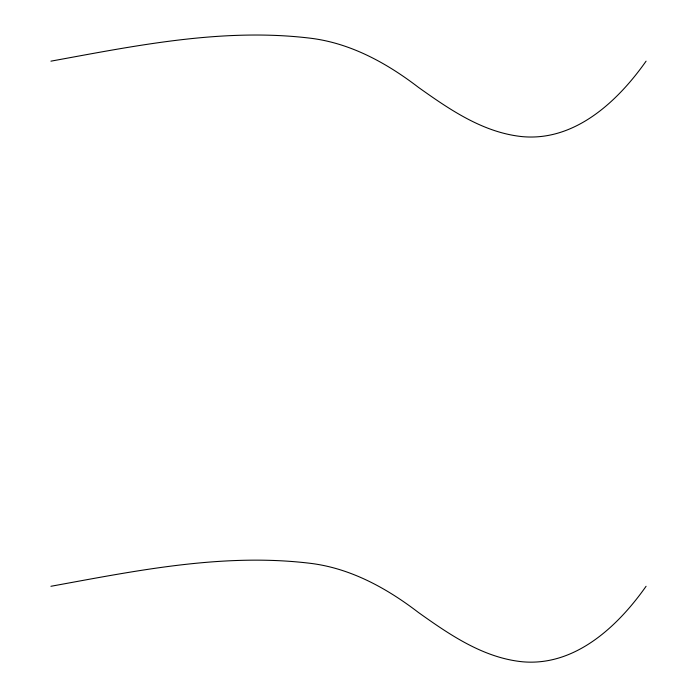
<?xml version="1.0" encoding="UTF-8"?>
<svg xmlns="http://www.w3.org/2000/svg" width="697" height="697" viewBox="0 0 697 697"><rect width="100%" height="100%" fill="white"/><g stroke="black" fill="none" stroke-linecap="round" stroke-linejoin="round"><path stroke-width="1.05" d="M646.075 61.162C617.899 101.178 575.164 141.404 522.445 136.647C483.23 132.709 449.765 109.638 418.514 87.413C386.757 63.052 350.53 43.057 310.209 38.187C223.293 27.636 136.124 45.627 50.925 61.162M646.075 586.282C617.899 626.298 575.164 666.532 522.445 661.775C483.23 657.829 449.765 634.767 418.514 612.541C386.757 588.181 350.53 568.186 310.209 563.307C223.293 552.765 136.124 570.756 50.925 586.282"/></g></svg>
